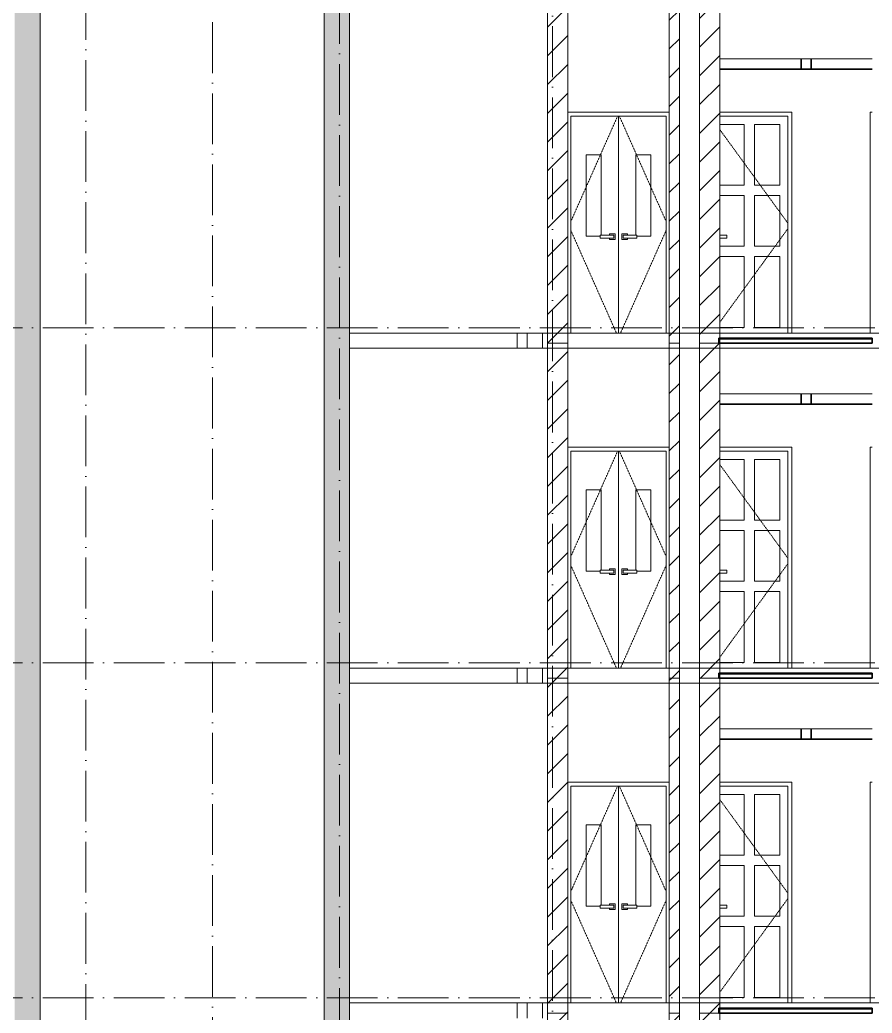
# Model space of a CAD drawing. Header units: millimetres. Extents: x -12680 to 112808, y -16580 to 93550.
# Drawn here: x 22801 to 31201, y 51450 to 61235 of the extents above; entities that cross this region are included whole.
import ezdxf

# ---------------------------------------------------------------- set-up
doc = ezdxf.new("R2010")
doc.units = ezdxf.units.MM
doc.linetypes.add('Dash 1_16__2_', pattern=[3.175, 1.5875, -1.5875])
doc.linetypes.add('Grid Line', pattern=[14, 10, -2, 0, -2])
for name, color, linetype, lineweight in [('A-DOOR', 31, 'Continuous', 9), ('A-FLOR-MCUT', 3, 'Continuous', 9), ('CUA', 31, 'Continuous', 9), ('HATCH-TUONG', 152, 'Continuous', 9), ('NET CATConcrete', 3, 'Continuous', 5), ('NET-CAT', 3, 'Continuous', 9), ('NET-THAY', 2, 'Continuous', 15), ('TRUC', 225, 'Continuous', 5)]:
    doc.layers.add(name, color=color, linetype=linetype, lineweight=lineweight)
pattern_1 = [(45, (41462.07, 40400), (-141.4214, 141.4214), [])]
pattern_2 = [(45, (41557.3, 40400), (-476.246, 476.246), []), (45, (41652.6, 40400), (-476.246, 476.246), []), (45, (41462.1, 40400), (-476.246, 476.246), []), (45, (41938.3, 40400), (-476.246, 476.246), []), (45, (42033.6, 40400), (-476.246, 476.246), []), (0, (41843.1, 40495.25), (0, 952.5), [95.25, -857.25]), (0, (41938.3, 40590.5), (0, 952.5), [95.25, -857.25]), (45, (41843.1, 40495.25), (0, 952.491), [134.684, -1212.342]), (45, (41938.3, 40495.25), (0, 952.491), [134.684, -1212.342]), (0, (41843.1, 40495.25), (0, 952.5), [95.25, -857.25]), (90, (41366.8, 40495.25), (-952.5, 6e-14), [95.25, -857.25]), (90, (41462.1, 40495.25), (-952.5, 6e-14), [190.5, -762]), (45, (41366.8, 40590.5), (0, 952.491), [134.684, -1212.342]), (90, (42224.1, 40781), (-952.5, 6e-14), [95.25, -857.25]), (0, (42128.8, 40781), (0, 952.5), [95.25, -857.25]), (45, (42128.8, 40781), (0, 952.491), [134.684, -1212.342]), (0, (42319.3, 40495.25), (0, 952.5), [95.25, -857.25]), (0, (42319.3, 40971.5), (0, 952.5), [95.25, -857.25]), (90, (42509.8, 41066.75), (-952.5, 6e-14), [95.25, -857.25]), (45, (42319.3, 40971.5), (0, 952.491), [269.367, -1077.659]), (45, (42414.6, 40971.5), (0, 952.491), [134.684, -1212.342]), (45, (42605.1, 41162), (0, 952.491), [134.684, -1212.342]), (0, (42605.1, 41257.25), (0, 952.5), [95.25, -857.25]), (90, (42605.1, 41162), (-952.5, 6e-14), [95.25, -857.25]), (0, (41938.3, 41162), (0, 952.5), [95.25, -857.25]), (0, (42128.8, 41257.25), (0, 952.5), [95.25, -857.25]), (90, (42033.6, 41162), (-952.5, 6e-14), [95.25, -857.25]), (90, (42128.8, 41162), (-952.5, 6e-14), [95.25, -857.25]), (45, (41938.3, 41162), (0, 952.491), [134.684, -1212.342]), (45, (42128.8, 41162), (0, 952.491), [134.684, -1212.342]), (135, (41581.06, 40614.8), (-952.491, 6e-14), [134.684, -1212.342]), (135, (41700.2, 40733.4), (-952.491, 6e-14), [134.684, -1212.342]), (135, (41771.64, 40804.8), (-952.491, 6e-14), [134.684, -1212.342]), (135, (41795.45, 40828.6), (-952.491, 6e-14), [134.684, -1212.342]), (135, (41843.1, 40876.25), (-952.491, 6e-14), [134.684, -1212.342]), (135, (41866.9, 40900.06), (-952.491, 6e-14), [134.684, -1212.342]), (135, (41938.3, 40971.5), (-952.491, 6e-14), [134.684, -1212.342]), (135, (41985.95, 41019.1), (-952.491, 6e-14), [134.684, -1212.342]), (45, (41581.06, 40614.8), (0, 952.491), [95.25, -1251.776]), (45, (41700.2, 40733.4), (0, 952.491), [67.361, -1279.665]), (45, (41866.9, 40900.06), (0, 952.491), [67.361, -1279.665]), (45, (41771.64, 40995.3), (0, 952.491), [67.361, -1279.665]), (45, (41938.3, 40971.5), (0, 952.491), [67.361, -1279.665]), (45, (41843.1, 41066.75), (0, 952.491), [67.361, -1279.665]), (0, (41486.3, 40709.5), (0, 952.5), [190.043, -762.457]), (0, (41700.2, 40923.9), (0, 952.5), [95.25, -857.25])]

# ---------------------------------------------------------------- blocks, each defined once
blk = doc.blocks.new('ALC1807-ASCENT PLAZA-TANG DIEN HINH-TANG 5_rvt-9-MẶT CẮT B-B')
at = {"layer": 'HATCH-TUONG'}
h = blk.add_hatch(dxfattribs=at)
h.set_pattern_fill('FP_50', color=50, style=0, pattern_type=2)
h.set_pattern_definition(pattern_1)
h.paths.add_polyline_path([(28000.5, 48150), (28200.5, 48150), (28200.5, 51450), (28000.5, 51450), (28000.5, 48221.4)], flags=0)
h = blk.add_hatch(dxfattribs=at)
h.set_pattern_fill('FP_50', color=50, style=0, pattern_type=2)
h.set_pattern_definition(pattern_1)
h.paths.add_polyline_path([(29300.5, 48150), (29300.5, 51450), (29200.5, 51450), (29200.5, 48150), (29215.6, 48150)], flags=0)
h = blk.add_hatch(dxfattribs=at)
h.set_pattern_fill('FP_50', color=50, style=0, pattern_type=2)
h.set_pattern_definition(pattern_1)
h.paths.add_polyline_path([(29500.5, 48150), (29700.5, 48150), (29700.5, 51450), (29500.5, 51450), (29500.5, 48221.4)], flags=0)
at = {"layer": 'NET-CAT', "color": 50}
for p, q in [((28000.5, 51450), (28000.5, 48150)), ((28200.5, 51450), (28000.5, 51450)), ((28200.5, 48150), (28200.5, 51450)), ((29300.5, 51450), (29200.5, 51450)), ((29200.5, 51450), (29200.5, 48150)), ((29300.5, 48150), (29300.5, 51450)), ((29500.5, 51450), (29500.5, 48150)), ((29700.5, 51450), (29500.5, 51450)), ((29700.5, 48150), (29700.5, 51450))]:
    blk.add_line(p, q, dxfattribs=at)
blk = doc.blocks.new('CUA 2 CANH MO KHUNG NHOM - 1 - 1000-183146-MẶT CẮT B-B')
at = {"layer": 'A-DOOR', "color": 50}
for p, q in [((28700, 23986), (28700, 21850)), ((28701, 23986), (28701, 21850)), ((28380.8, 22805), (28380.8, 23605)), ((28380.8, 23605), (28530.8, 23605)), ((28530.8, 23605), (28530.8, 22815)), ((28870.3, 22815), (28870.3, 23605)), ((28870.3, 23605), (29020.3, 23605)), ((29020.3, 23605), (29020.3, 22805)), ((28520, 22805), (28380.8, 22805)), ((29020.3, 22805), (28881, 22805))]:
    blk.add_line(p, q, dxfattribs=at)
at = {"layer": 'CUA', "color": 50}
for p, q in [((29200.5, 24026), (28200.5, 24026)), ((28230.5, 23986), (28230.5, 21850)), ((28230.5, 23986), (29170.5, 23986)), ((29170.5, 23986), (29170.5, 21850)), ((28520, 22815), (28655, 22815)), ((28520, 22815), (28520, 22785)), ((28612.5, 22827.5), (28612.5, 22815)), ((28667.5, 22827.5), (28612.5, 22827.5)), ((28655, 22785), (28655, 22815)), ((28667.5, 22772.5), (28667.5, 22827.5)), ((28788.5, 22827.5), (28733.5, 22827.5)), ((28733.5, 22827.5), (28733.5, 22772.5)), ((28746, 22815), (28881, 22815)), ((28746, 22815), (28746, 22785)), ((28788.5, 22815), (28788.5, 22827.5)), ((28881, 22785), (28881, 22815)), ((28655, 22785), (28520, 22785)), ((28612.5, 22785), (28612.5, 22772.5)), ((28612.5, 22772.5), (28667.5, 22772.5)), ((28733.5, 22772.5), (28788.5, 22772.5)), ((28881, 22785), (28746, 22785)), ((28788.5, 22772.5), (28788.5, 22785))]:
    blk.add_line(p, q, dxfattribs=at)
at = {"layer": 'CUA', "color": 50, "linetype": 'Dash 1_16__2_'}
for p, q in [((28691.6, 23986), (28230.5, 22947.8)), ((28709.5, 23986), (29170.5, 22947.8)), ((28230.5, 22862.2), (28680, 21850)), ((29170.5, 22862.2), (28721, 21850))]:
    blk.add_line(p, q, dxfattribs=at)
blk = doc.blocks.new('CUA VAO CAN HO - Type 1-60224-MẶT CẮT B-B')
at = {"layer": 'A-DOOR', "color": 50}
for p, q in [((29700.5, 23905), (29939.5, 23905)), ((29939.5, 23905), (29939.5, 23305)), ((30039.5, 23305), (30039.5, 23905)), ((30039.5, 23905), (30289.5, 23905)), ((30289.5, 23905), (30289.5, 23305)), ((29939.5, 23305), (29700.5, 23305)), ((30289.5, 23305), (30039.5, 23305)), ((29700.5, 23205), (29939.5, 23205)), ((29939.5, 23205), (29939.5, 22705)), ((30039.5, 22705), (30039.5, 23205)), ((30039.5, 23205), (30289.5, 23205)), ((30289.5, 23205), (30289.5, 22705)), ((29939.5, 22705), (29700.5, 22705)), ((30289.5, 22705), (30039.5, 22705)), ((29700.5, 22605), (29939.5, 22605)), ((29939.5, 22605), (29939.5, 21905)), ((30039.5, 21905), (30039.5, 22605)), ((30039.5, 22605), (30289.5, 22605)), ((30289.5, 22605), (30289.5, 21905)), ((29939.5, 21905), (29700.5, 21905)), ((30289.5, 21905), (30039.5, 21905))]:
    blk.add_line(p, q, dxfattribs=at)
at = {"layer": 'CUA', "color": 50}
for p, q in [((30410.5, 24026), (29700.5, 24026)), ((29700.5, 23986), (30370.5, 23986)), ((30370.5, 21850), (30370.5, 23986)), ((30410.5, 21850), (30410.5, 24026)), ((29700.5, 22815), (29769.5, 22815)), ((29769.5, 22785), (29769.5, 22815)), ((29769.5, 22785), (29700.5, 22785))]:
    blk.add_line(p, q, dxfattribs=at)
at = {"layer": 'CUA', "color": 50, "linetype": 'Dash 1_16__2_'}
for p, q in [((29700.5, 23852.4), (30370.5, 22931.1)), ((30370.5, 22878.9), (29700.5, 21957.6))]:
    blk.add_line(p, q, dxfattribs=at)
blk = doc.blocks.new('CUA VAO CAN HO - Type 1-V292-MẶT CẮT B-B')
at = {"layer": 'CUA', "color": 50}
for p in [(31200.5, 24026), (31180.5, 21850)]:
    blk.add_line(p, (31180.5, 24026), dxfattribs=at)
blk = doc.blocks.new('ALC1807-ASCENT PLAZA-TANG DIEN HINH-TANG 5_rvt-10-MẶT CẮT B-B')
at = {"layer": 'HATCH-TUONG'}
h = blk.add_hatch(dxfattribs=at)
h.set_pattern_fill('FP_50', color=50, style=0, pattern_type=2)
h.set_pattern_definition(pattern_1)
h.paths.add_polyline_path([(28000.5, 51450), (28200.5, 51450), (28200.5, 54750), (28000.5, 54750), (28000.5, 51620.3)], flags=0)
h = blk.add_hatch(dxfattribs=at)
h.set_pattern_fill('FP_50', color=50, style=0, pattern_type=2)
h.set_pattern_definition(pattern_1)
h.paths.add_polyline_path([(29300.5, 51450), (29300.5, 54750), (29200.5, 54750), (29200.5, 51450), (29215.6, 51450)], flags=0)
h = blk.add_hatch(dxfattribs=at)
h.set_pattern_fill('FP_50', color=50, style=0, pattern_type=2)
h.set_pattern_definition(pattern_1)
h.paths.add_polyline_path([(29500.5, 51450), (29700.5, 51450), (29700.5, 54750), (29500.5, 54750), (29500.5, 51620.3)], flags=0)
at = {"layer": 'A-FLOR-MCUT', "color": 50}
blk.add_line((31200.5, 51490), (29690.5, 51490), dxfattribs=at)
at = {"layer": 'NET-CAT', "color": 50}
for p, q in [((28000.5, 54750), (28000.5, 51450)), ((28200.5, 54750), (28000.5, 54750)), ((28200.5, 51450), (28200.5, 54750)), ((29300.5, 54750), (29200.5, 54750)), ((29200.5, 54750), (29200.5, 51450)), ((29300.5, 51450), (29300.5, 54750)), ((29500.5, 54750), (29500.5, 51450)), ((29700.5, 54750), (29500.5, 54750)), ((29700.5, 51450), (29700.5, 54750)), ((28000.5, 51450), (28200.5, 51450)), ((29200.5, 51450), (29300.5, 51450)), ((29500.5, 51450), (29700.5, 51450))]:
    blk.add_line(p, q, dxfattribs=at)
at = {"layer": 'NET-CAT', "color": 130, "lineweight": 35}
for p, q in [((31200.5, 51500), (29690.5, 51500)), ((29690.5, 51500), (29690.5, 51450)), ((31200.5, 51450), (31200.5, 51500)), ((29690.5, 51450), (31200.5, 51450))]:
    blk.add_line(p, q, dxfattribs=at)
at = {"layer": 'NET-THAY', "color": 130, "lineweight": 35}
for p, q in [((30500.5, 54150), (30500.5, 54250)), ((30600.5, 54250), (30600.5, 54150)), ((31200.5, 54150), (29700.5, 54150))]:
    blk.add_line(p, q, dxfattribs=at)
at = {"color": 130, "lineweight": 35}
for name in ['CUA 2 CANH MO KHUNG NHOM - 1 - 1000-183146-MẶT CẮT B-B', 'CUA VAO CAN HO - Type 1-60224-MẶT CẮT B-B', 'CUA VAO CAN HO - Type 1-V292-MẶT CẮT B-B']:
    blk.add_blockref(name, (0, 29700), dxfattribs=at)
blk = doc.blocks.new('ALC1807-ASCENT PLAZA-TANG DIEN HINH-TANG 5_rvt-11-MẶT CẮT B-B')
at = {"layer": 'HATCH-TUONG'}
h = blk.add_hatch(dxfattribs=at)
h.set_pattern_fill('FP_50', color=50, style=0, pattern_type=2)
h.set_pattern_definition(pattern_1)
h.paths.add_polyline_path([(28000.5, 54750), (28200.5, 54750), (28200.5, 58050), (28000.5, 58050), (28000.5, 55019.3)], flags=0)
h = blk.add_hatch(dxfattribs=at)
h.set_pattern_fill('FP_50', color=50, style=0, pattern_type=2)
h.set_pattern_definition(pattern_1)
h.paths.add_polyline_path([(29300.5, 54750), (29300.5, 58050), (29200.5, 58050), (29200.5, 54750), (29215.6, 54750)], flags=0)
h = blk.add_hatch(dxfattribs=at)
h.set_pattern_fill('FP_50', color=50, style=0, pattern_type=2)
h.set_pattern_definition(pattern_1)
h.paths.add_polyline_path([(29500.5, 54750), (29700.5, 54750), (29700.5, 58050), (29500.5, 58050), (29500.5, 55019.3)], flags=0)
at = {"layer": 'A-FLOR-MCUT', "color": 50}
blk.add_line((31200.5, 54790), (29690.5, 54790), dxfattribs=at)
at = {"layer": 'NET-CAT', "color": 50}
for p, q in [((28000.5, 58050), (28000.5, 54750)), ((28200.5, 58050), (28000.5, 58050)), ((28200.5, 54750), (28200.5, 58050)), ((29300.5, 58050), (29200.5, 58050)), ((29200.5, 58050), (29200.5, 54750)), ((29300.5, 54750), (29300.5, 58050)), ((29500.5, 58050), (29500.5, 54750)), ((29700.5, 58050), (29500.5, 58050)), ((29700.5, 54750), (29700.5, 58050)), ((28000.5, 54750), (28200.5, 54750)), ((29200.5, 54750), (29300.5, 54750)), ((29500.5, 54750), (29700.5, 54750))]:
    blk.add_line(p, q, dxfattribs=at)
at = {"layer": 'NET-CAT', "color": 130, "lineweight": 35}
for p, q in [((31200.5, 54800), (29690.5, 54800)), ((29690.5, 54800), (29690.5, 54750)), ((31200.5, 54750), (31200.5, 54800)), ((29690.5, 54750), (31200.5, 54750))]:
    blk.add_line(p, q, dxfattribs=at)
at = {"layer": 'NET-THAY', "color": 130, "lineweight": 35}
for p, q in [((30500.5, 57450), (30500.5, 57550)), ((30600.5, 57550), (30600.5, 57450)), ((31200.5, 57450), (29700.5, 57450))]:
    blk.add_line(p, q, dxfattribs=at)
at = {"color": 130, "lineweight": 35}
for name in ['CUA 2 CANH MO KHUNG NHOM - 1 - 1000-183146-MẶT CẮT B-B', 'CUA VAO CAN HO - Type 1-60224-MẶT CẮT B-B', 'CUA VAO CAN HO - Type 1-V292-MẶT CẮT B-B']:
    blk.add_blockref(name, (0, 33000), dxfattribs=at)
blk = doc.blocks.new('ALC1807-ASCENT PLAZA-TANG DIEN HINH-TANG 5_rvt-12-MẶT CẮT B-B')
at = {"layer": 'HATCH-TUONG'}
h = blk.add_hatch(dxfattribs=at)
h.set_pattern_fill('FP_50', color=50, style=0, pattern_type=2)
h.set_pattern_definition(pattern_1)
h.paths.add_polyline_path([(28000.5, 58050), (28200.5, 58050), (28200.5, 61350), (28000.5, 61350), (28000.5, 58418.3)], flags=0)
h = blk.add_hatch(dxfattribs=at)
h.set_pattern_fill('FP_50', color=50, style=0, pattern_type=2)
h.set_pattern_definition(pattern_1)
h.paths.add_polyline_path([(29300.5, 58050), (29300.5, 61350), (29200.5, 61350), (29200.5, 58050), (29215.6, 58050)], flags=0)
h = blk.add_hatch(dxfattribs=at)
h.set_pattern_fill('FP_50', color=50, style=0, pattern_type=2)
h.set_pattern_definition(pattern_1)
h.paths.add_polyline_path([(29500.5, 58050), (29700.5, 58050), (29700.5, 61350), (29500.5, 61350), (29500.5, 58418.3)], flags=0)
at = {"layer": 'A-FLOR-MCUT', "color": 50}
blk.add_line((31200.5, 58090), (29690.5, 58090), dxfattribs=at)
at = {"layer": 'NET-CAT', "color": 50}
for p, q in [((28000.5, 61350), (28000.5, 58050)), ((28200.5, 58050), (28200.5, 61350)), ((29200.5, 61350), (29200.5, 58050)), ((29300.5, 58050), (29300.5, 61350)), ((29500.5, 61350), (29500.5, 58050)), ((29700.5, 58050), (29700.5, 61350)), ((28000.5, 58050), (28200.5, 58050)), ((29200.5, 58050), (29300.5, 58050)), ((29500.5, 58050), (29700.5, 58050))]:
    blk.add_line(p, q, dxfattribs=at)
at = {"layer": 'NET-CAT', "color": 130, "lineweight": 35}
for p, q in [((31200.5, 58100), (29690.5, 58100)), ((29690.5, 58100), (29690.5, 58050)), ((29690.5, 58050), (31200.5, 58050)), ((31200.5, 58050), (31200.5, 58100))]:
    blk.add_line(p, q, dxfattribs=at)
at = {"layer": 'NET-THAY', "color": 130, "lineweight": 35}
for p, q in [((30500.5, 60750), (30500.5, 60850)), ((30600.5, 60850), (30600.5, 60750)), ((31200.5, 60750), (29700.5, 60750))]:
    blk.add_line(p, q, dxfattribs=at)
at = {"color": 130, "lineweight": 35}
for name in ['CUA 2 CANH MO KHUNG NHOM - 1 - 1000-183146-MẶT CẮT B-B', 'CUA VAO CAN HO - Type 1-60224-MẶT CẮT B-B', 'CUA VAO CAN HO - Type 1-V292-MẶT CẮT B-B']:
    blk.add_blockref(name, (0, 36300), dxfattribs=at)

msp = doc.modelspace()

# ---------------------------------------------------------------- hatches: boundary and pattern name
at = {"layer": 'HATCH-TUONG', "lineweight": 5}
h = msp.add_hatch(dxfattribs=at)
h.set_pattern_fill('FP_1', color=256, style=0, pattern_type=2)
h.set_pattern_definition(pattern_2)
h.paths.add_polyline_path([(22750.5, -8350), (23000.5, -8350), (23000.5, 93250), (22750.5, 93250), (22750.5, 4034.6)], flags=0)
h = msp.add_hatch(dxfattribs=at)
h.set_pattern_fill('FP_1', color=256, style=0, pattern_type=2)
h.set_pattern_definition(pattern_2)
h.paths.add_polyline_path([(26050.5, -8350), (26050.5, 93250), (25800.5, 93250), (25800.5, -8350)], flags=0)
h.paths.add_polyline_path([(25905.5, -4000), (25905.5, -2000), (25945.5, -2000), (25945.5, -4000)], flags=0)

# ---------------------------------------------------------------- linework, layer by layer
at = {"layer": 'NET CATConcrete'}
for p, q in [((31200.5, 60850), (29700.5, 60850)), ((31200.5, 57550), (29700.5, 57550)), ((31200.5, 54250), (29700.5, 54250))]:
    msp.add_line(p, q, dxfattribs=at)
at = {"layer": 'NET-CAT'}
for p, q in [((23000.5, -7350), (23000.5, 93250)), ((25800.5, 93250), (25800.5, -7350)), ((26050.5, -7350), (26050.5, 93250))]:
    msp.add_line(p, q, dxfattribs=at)
at = {"layer": 'NET-CAT', "lineweight": 15}
for p, q in [((27800.5, 58150), (27700.5, 58150)), ((27700.5, 58150), (27700.5, 58000)), ((27800.5, 58000), (27800.5, 58150)), ((29300.5, 58150), (27950.5, 58150)), ((27950.5, 58150), (27950.5, 58000)), ((29300.5, 58000), (29300.5, 58150)), ((31350.5, 58150), (29500.5, 58150)), ((29500.5, 58150), (29500.5, 58000)), ((27700.5, 58000), (27800.5, 58000)), ((27950.5, 58000), (29300.5, 58000)), ((29500.5, 58000), (32050.5, 58000)), ((27800.5, 54850), (27700.5, 54850)), ((27700.5, 54850), (27700.5, 54700)), ((27800.5, 54700), (27800.5, 54850)), ((29300.5, 54850), (27950.5, 54850)), ((27950.5, 54850), (27950.5, 54700)), ((29300.5, 54700), (29300.5, 54850)), ((31350.5, 54850), (29500.5, 54850)), ((29500.5, 54850), (29500.5, 54700)), ((27700.5, 54700), (27800.5, 54700)), ((27950.5, 54700), (29300.5, 54700)), ((29500.5, 54700), (32050.5, 54700)), ((27800.5, 51550), (27700.5, 51550)), ((27700.5, 51550), (27700.5, 51400)), ((27800.5, 51400), (27800.5, 51550)), ((29300.5, 51550), (27950.5, 51550)), ((27950.5, 51550), (27950.5, 51400)), ((29300.5, 51400), (29300.5, 51550)), ((31350.5, 51550), (29500.5, 51550)), ((29500.5, 51550), (29500.5, 51400))]:
    msp.add_line(p, q, dxfattribs=at)
at = {"layer": 'NET-THAY', "lineweight": 9}
for p, q in [((26050.5, 58150), (27700.5, 58150)), ((27800.5, 58150), (27950.5, 58150)), ((29300.5, 58150), (29500.5, 58150)), ((27700.5, 58000), (26050.5, 58000)), ((27950.5, 58000), (27800.5, 58000)), ((29500.5, 58000), (29300.5, 58000)), ((26050.5, 54850), (27700.5, 54850)), ((27800.5, 54850), (27950.5, 54850)), ((29300.5, 54850), (29500.5, 54850)), ((27700.5, 54700), (26050.5, 54700)), ((27950.5, 54700), (27800.5, 54700)), ((29500.5, 54700), (29300.5, 54700)), ((26050.5, 51550), (27700.5, 51550)), ((27800.5, 51550), (27950.5, 51550)), ((29300.5, 51550), (29500.5, 51550))]:
    msp.add_line(p, q, dxfattribs=at)
at = {"layer": 'TRUC', "linetype": 'Grid Line', "ltscale": 50}
for p, q in [((23450.5, -8971.6), (23450.5, 91838.4)), ((24700.5, -7898.8), (24700.5, 91838.4)), ((25950.5, -12511.6), (25950.5, 91838.4)), ((28050.5, -11438.8), (28050.5, 91838.4)), ((-12679, 58200), (108517.8, 58200)), ((-12679, 54900), (108517.8, 54900)), ((-12679, 51600), (108517.8, 51600))]:
    msp.add_line(p, q, dxfattribs=at)

# ---------------------------------------------------------------- block references
at = {"lineweight": 5}
for name in ['ALC1807-ASCENT PLAZA-TANG DIEN HINH-TANG 5_rvt-12-MẶT CẮT B-B', 'ALC1807-ASCENT PLAZA-TANG DIEN HINH-TANG 5_rvt-11-MẶT CẮT B-B', 'ALC1807-ASCENT PLAZA-TANG DIEN HINH-TANG 5_rvt-10-MẶT CẮT B-B', 'ALC1807-ASCENT PLAZA-TANG DIEN HINH-TANG 5_rvt-9-MẶT CẮT B-B']:
    msp.add_blockref(name, (0, 0), dxfattribs=at)

doc.saveas('drawing.dxf')
